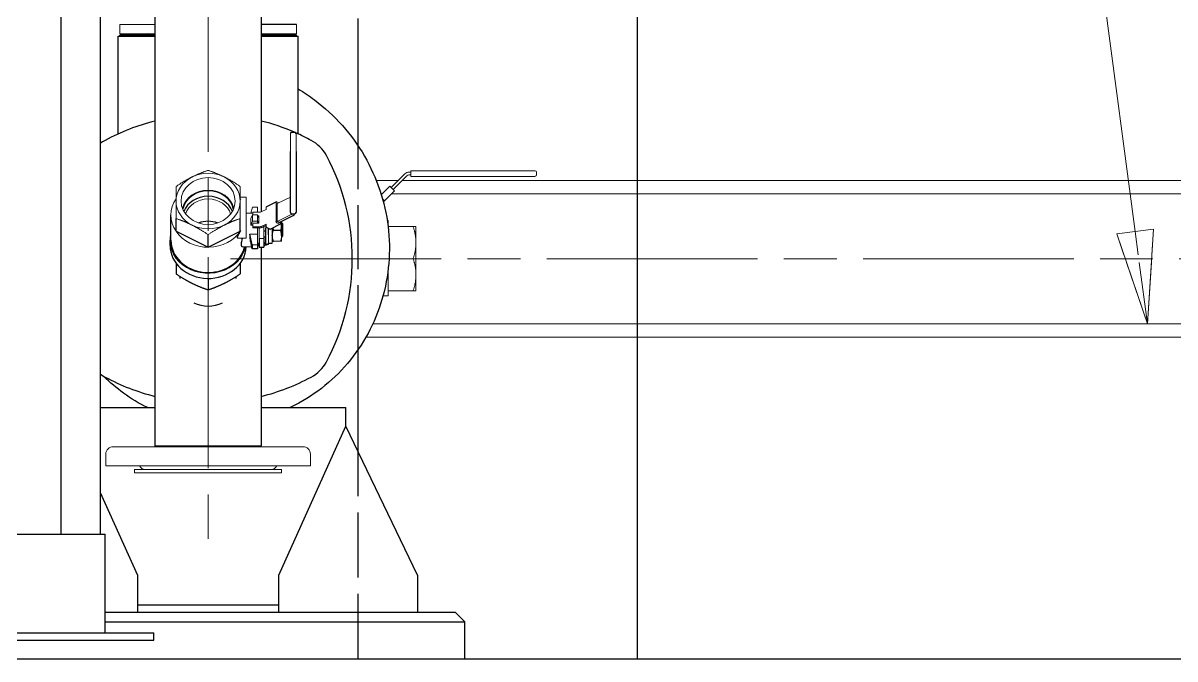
# Model space of a CAD drawing. Header units: millimetres. Extents: x 0 to 100323, y 0 to 59400.
# Drawn here: x 64007 to 67103, y 45945 to 47653 of the extents above; entities that cross this region are included whole.
import ezdxf

# ---------------------------------------------------------------- set-up
doc = ezdxf.new("R2010")
doc.units = ezdxf.units.MM
doc.header["$LTSCALE"] = 100
doc.linetypes.add('CHAIN', pattern=[0.3543, 0.2362, -0.0295, 0.0591, -0.0295])
doc.linetypes.add('DASHED', pattern=[0.2067, 0.1654, -0.0413])
for name, color, linetype, lineweight in [('Centerline', 7, 'Continuous', 18), ('Hidden', 7, 'DASHED', 25), ('Symbol', 7, 'Continuous', 18), ('Visible', 7, 'Continuous', 25)]:
    doc.layers.add(name, color=color, linetype=linetype, lineweight=lineweight)
doc.layers.add('P_Biomass (BM)', color=150, linetype='Continuous', lineweight=18, true_color=0x007fff)
doc.layers.add('P_BioMass CenterLine', color=150, linetype='CHAIN', lineweight=18, true_color=0x007fff)

# ---------------------------------------------------------------- blocks, each defined once
blk = doc.blocks.new('Balloon7')
at = {"layer": 'Symbol'}
for p, q in [((669.96, 470.937), (658.397, 558.177)), ((670.455, 471.002), (669.464, 470.871)), ((669.96, 470.937), (670.043, 470.305)), ((670.409, 470.305), (670.455, 471.002)), ((669.464, 470.871), (669.657, 470.305)), ((669.726, 470.105), (670.288, 468.458)), ((670.07, 470.105), (670.288, 468.458)), ((670.288, 468.458), (670.396, 470.105))]:
    blk.add_line(p, q, dxfattribs=at)
at = {"layer": 'Symbol', "flags": 128}
blk.add_lwpolyline([(669.464, 470.871), (670.288, 468.458), (670.455, 471.002), (669.464, 470.871)], dxfattribs=at)
at = {"layer": 'Symbol'}
blk.add_solid([(669.464, 470.871), (670.288, 468.458), (670.455, 471.002), (669.464, 470.871)], dxfattribs=at)

msp = doc.modelspace()

# ---------------------------------------------------------------- linework, layer by layer
at = {"layer": 'Centerline', "linetype": 'CHAIN', "ltscale": 23.990969}
msp.add_line((64504.5, 48724.2), (64504.5, 46268), dxfattribs=at)
at = {"layer": 'Hidden', "ltscale": 10.392127}
msp.add_line((64908, 46777.2), (64908, 47322.8), dxfattribs=at)
at = {"layer": 'Hidden', "ltscale": 10.580242}
msp.add_line((64908, 45945.5), (64908, 46500.9), dxfattribs=at)
at = {"layer": 'P_Biomass (BM)'}
for p, q in [((64361.6, 47649.2), (64267, 47649.2)), ((64267, 47649.2), (64267, 47624.2)), ((64742, 47649.2), (64742, 47624.2)), ((64647.4, 47624.2), (64742, 47624.2)), ((64725.8, 47356.4), (64725.8, 47308.7)), ((64740.8, 47308.7), (64740.8, 47356.4)), ((64996.4, 47211.7), (65033.2, 47248.6)), ((65001.7, 47206.4), (65038.6, 47243.3)), ((65043.9, 47253), (65048.9, 47253)), ((65043.9, 47245.5), (65048.9, 47245.5)), ((65048.9, 47256.7), (65377.7, 47256.7)), ((65048.9, 47256.7), (65048.9, 47253)), ((65048.9, 47245.5), (65048.9, 47253)), ((65048.9, 47245.5), (65048.9, 47241.7)), ((65383, 47256.7), (65377.7, 47256.7)), ((65386.8, 47245.5), (65386.8, 47253)), ((64956.3, 47230.8), (65015.5, 47230.8)), ((64969.9, 47192.3), (64992.8, 47215.2)), ((64995.5, 47212.6), (64992.8, 47215.2)), ((65002.5, 47205.5), (64995.5, 47212.6)), ((65026.1, 47230.8), (69433.6, 47230.8)), ((65377.7, 47241.7), (65048.9, 47241.7)), ((65377.7, 47241.7), (65383, 47241.7)), ((64590.8, 47185.9), (64607, 47185.9)), ((64607, 47178.9), (64607, 47185.9)), ((64690.4, 47168.4), (64725.8, 47186)), ((64969, 47195.1), (64972.7, 47195.1)), ((64972.9, 47182.1), (64976, 47179)), ((65005.2, 47202.8), (64978.7, 47176.3)), ((64997.4, 47195.1), (69773.4, 47195.1)), ((65005.2, 47202.8), (65002.5, 47205.5)), ((64607, 47178.9), (64607, 47096.6)), ((64619.5, 47142.5), (64623.9, 47158.9)), ((64623.9, 47158.9), (64637, 47158.9)), ((64637, 47158.9), (64637, 47145.1)), ((64660.4, 47152.5), (64649.1, 47146.9)), ((64660.4, 47152.5), (64660.4, 47157.9)), ((64686.9, 47121.4), (64686.9, 47171.2)), ((64689.5, 47173.1), (64694.8, 47170.5)), ((64690.4, 47168.4), (64690.4, 47120.7)), ((64975.1, 47179.9), (64973.9, 47178.6)), ((64978.7, 47176.3), (64975.4, 47173)), ((64976, 47179), (64978.7, 47176.3)), ((64624.7, 47142.5), (64607, 47142.5)), ((64618.9, 47128.1), (64623.9, 47138.7)), ((64618.9, 47110.8), (64623.9, 47121.4)), ((64623.9, 47138.7), (64623.9, 47121.4)), ((64623.9, 47138.7), (64637, 47138.7)), ((64623.9, 47121.4), (64637, 47121.4)), ((64640.3, 47145.1), (64624.7, 47145.1)), ((64624.7, 47145.1), (64624.7, 47138.7)), ((64637, 47138.7), (64637, 47121.4)), ((64640.3, 47135.3), (64637, 47135.3)), ((64640.3, 47132.5), (64637, 47132.5)), ((64640.3, 47115.9), (64640.3, 47135.3)), ((64690.4, 47120.7), (64727.3, 47139.2)), ((64699.3, 47115.2), (64699.3, 47119.8)), ((64988.1, 47123), (64985.8, 47123)), ((64988.1, 47108.5), (64988.1, 47123)), ((64607, 47075.6), (64607, 47096.6)), ((64624.7, 47115.9), (64624.7, 47106.1)), ((64624.7, 47115.9), (64640.3, 47115.9)), ((64640.3, 47106.1), (64624.7, 47106.1)), ((64637, 47103.6), (64637, 47086.8)), ((64642, 47103.7), (64642, 47074.4)), ((64660.4, 47113.6), (64649.1, 47107.9)), ((64654.5, 47107.1), (64654.5, 47074.4)), ((64659.5, 47109.6), (64659.5, 47102.2)), ((64660.4, 47108.1), (64660.4, 47113.6)), ((64677, 47062.5), (64677, 47102.6)), ((64689.5, 47116.8), (64696.6, 47113.3)), ((64988.1, 47108.5), (64988.1, 47105.9)), ((64988.1, 47106.7), (65055.4, 47106.7)), ((65063.1, 47106.7), (65055.4, 47106.7)), ((65063.1, 47063.6), (65063.1, 47106.7)), ((64584.8, 47075.6), (64607, 47075.6)), ((64637, 47086.8), (64616.4, 47086.8)), ((64623.1, 47057.4), (64616.4, 47086.8)), ((64637, 47057.4), (64623.1, 47057.4)), ((64637, 47086.8), (64637, 47057.4)), ((64642, 47062.5), (64637, 47062.5)), ((64654.5, 47074.4), (64642, 47074.4)), ((64667, 47062.5), (64667, 47084.5)), ((64679.7, 47067.5), (64699.3, 47067.5)), ((64702, 47067.5), (64702, 47082.5)), ((65063.1, 46977.3), (65063.1, 47063.6)), ((64622, 47052.5), (64596.6, 47052.5)), ((64990.8, 47020.5), (65055.4, 47020.5)), ((64988.1, 46990.7), (64988.1, 46920.5)), ((65063.1, 46934.2), (65063.1, 46977.3)), ((64988.1, 46934.2), (65055.4, 46934.2)), ((65055.4, 46934.2), (65063.1, 46934.2)), ((64974.4, 46920.5), (64988.1, 46920.5)), ((64947.1, 46845.8), (69740.9, 46845.8)), ((64928.6, 46810.1), (69403, 46810.1)), ((64759.5, 46515.5), (64249.5, 46515.5)), ((64647.4, 46518), (64361.6, 46518)), ((64361.6, 46515.5), (64361.6, 46518)), ((64647.4, 46515.5), (64647.4, 46518)), ((64229.5, 46464.3), (64229.5, 46495.5)), ((64779.5, 46464.3), (64779.5, 46495.5)), ((64779.5, 46464.3), (64229.5, 46464.3)), ((64702, 46454.3), (64307, 46454.3)), ((64307, 46445.5), (64307, 46454.3)), ((64702, 46445.5), (64307, 46445.5)), ((64702, 46445.5), (64702, 46454.3))]:
    msp.add_line(p, q, dxfattribs=at)
for centre, radius, start, end in [((65043.9, 47238), 15, 90, 135), ((65043.9, 47238), 7.5, 90, 135), ((65383, 47253), 3.75, 0, 90), ((65383, 47245.5), 3.75, 270, 0), ((64964.5, 47190.5), 15, 308.434, 315), ((64249.5, 46495.5), 20, 90, 180), ((64759.5, 46495.5), 20, 0, 90), ((64335.8, 46471.8), 17.5, 205.3769, 270), ((64673.3, 46471.8), 17.5, 270, 334.6231)]:
    msp.add_arc(centre, radius, start, end, dxfattribs=at)
for centre, major_axis, ratio, start_param, end_param in [((64504.5, 47175.3), (-86.3, 0), 0.866025, 4.18879, 5.235988), ((64504.5, 47175.3), (-86.3, 0), 0.866025, 5.235988, 6.283185), ((64504.5, 47175.3), (86.3, 0), 0.866025, 0, 1.047198), ((64504.5, 47137.8), (-100, 0), 0.866025, 5.752578, 8.929814), ((64504.5, 47143.2), (70.7, 0), 0.866025, 0.209162, 2.932431), ((64504.5, 47143.2), (68.5, 0), 0.866025, 0.155591, 2.986002), ((64504.5, 47126.9), (-62.5, 0), 0.866025, 3.394153, 6.030625), ((64504.5, 47175.3), (-86.3, 0), 0.866025, 0, 1.047198), ((64504.5, 47175.3), (86.3, 0), 0.866025, 5.235988, 6.283185), ((64663, 47156.6), (-1.68, 3.35), 0.612372, 0, 0.886077), ((64689.5, 47169.9), (-1.68, 3.35), 0.612372, 5.598466, 7.169262), ((64608.8, 47097.5), (-5.4, -45), 0.197595, 1.894096, 2.342282), ((64640.3, 47151.3), (-12.5, 0), 0.5, 1.570796, 2.356194), ((64689.5, 47120.1), (1.68, -3.35), 0.612372, 4.02767, 5.598466), ((64504.5, 47070), (-102.5, 0), 0.866025, 6.061871, 9.226334), ((64504.5, 47175.3), (86.3, 0), 0.866025, 4.18879, 5.235988), ((64640.3, 47112.4), (-12.5, 0), 0.5, 1.570796, 2.356194), ((64674.5, 47102.2), (-15, 0), 0.5, 5.817437, 6.283185), ((64663, 47106.8), (-1.68, 3.35), 0.612372, 0.886077, 2.456873), ((64696.6, 47116.5), (1.68, -3.35), 0.612372, 5.598466, 7.169262)]:
    msp.add_ellipse(centre, major_axis=major_axis, ratio=ratio, start_param=start_param, end_param=end_param, dxfattribs=at)
msp.add_ellipse((64504.5, 47175.3), major_axis=(72.7, 0), ratio=0.866025, dxfattribs=at)
for points, weights in [([(64504.5, 47257.7), (64481.4, 47250), (64461.4, 47240)], [1.65050105335, 1.77816775413, 1.77816775413]), ([(64547.6, 47240), (64527.6, 47250), (64504.5, 47257.7)], [1.77816775413, 1.77816775413, 1.65050105335]), ([(64461.4, 47240), (64441.4, 47230), (64418.3, 47214.6)], [1.77816775413, 1.77816775413, 1.65050105335]), ([(64418.3, 47214.6), (64418.3, 47195.3), (64418.3, 47175.3)], [1.65050105335, 1.77816775413, 1.77816775413]), ([(64590.8, 47214.6), (64567.7, 47230), (64547.6, 47240)], [1.65050105335, 1.77816775413, 1.77816775413]), ([(64590.8, 47175.3), (64590.8, 47195.3), (64590.8, 47214.6)], [1.77816775413, 1.77816775413, 1.65050105335]), ([(64418.3, 47175.3), (64418.3, 47155.3), (64418.3, 47128.3)], [1.77816775413, 1.77816775413, 1.65050105335]), ([(64590.8, 47128.3), (64590.8, 47155.3), (64590.8, 47175.3)], [1.65050105335, 1.77816775413, 1.77816775413]), ([(64418.3, 47128.3), (64441.4, 47120.6), (64461.4, 47110.6)], [1.65050105335, 1.77816775413, 1.77816775413]), ([(64547.6, 47110.6), (64567.7, 47120.6), (64590.8, 47128.3)], [1.77816775413, 1.77816775413, 1.65050105335]), ([(64461.4, 47110.6), (64481.4, 47100.6), (64504.5, 47085.2)], [1.77816775413, 1.77816775413, 1.65050105335]), ([(64504.5, 47085.2), (64527.6, 47100.6), (64547.6, 47110.6)], [1.65050105335, 1.77816775413, 1.77816775413]), ([(65055.4, 47106.7), (65063.1, 47083.6), (65063.1, 47063.6)], [1.65050105335, 1.77816775413, 1.77816775413]), ([(64679.7, 47067.5), (64677, 47075.6), (64677, 47082.5)], [1.66506350946, 1.79385662014, 1.79385662014]), ([(64699.3, 47067.5), (64702, 47075.6), (64702, 47082.5)], [1.66506350946, 1.79385662014, 1.79385662014]), ([(65063.1, 47063.6), (65063.1, 47043.6), (65055.4, 47020.5)], [1.77816775413, 1.77816775413, 1.65050105335]), ([(65055.4, 47020.5), (65063.1, 46997.3), (65063.1, 46977.3)], [1.65050105335, 1.77816775413, 1.77816775413]), ([(65063.1, 46977.3), (65063.1, 46957.3), (65055.4, 46934.2)], [1.77816775413, 1.77816775413, 1.65050105335])]:
    msp.add_rational_spline(points, weights, degree=2, dxfattribs=at)
msp.add_open_spline([(64988, 47107.3), (64988.1, 47107.7), (64988.1, 47108.1), (64988.1, 47108.5)], degree=3, dxfattribs=at)
at = {"layer": 'P_BioMass CenterLine', "ltscale": 23.990969}
msp.add_line((64564.5, 47020.5), (70244, 47020.5), dxfattribs=at)
at = {"layer": 'Visible'}
for p, q in [((65658, 45945.5), (65658, 50945.5)), ((64108.3, 49242.4), (64108.3, 46280.5)), ((64361.6, 48474.2), (64361.6, 46518)), ((64647.4, 48474.2), (64647.4, 47146.2)), ((64214.5, 48382.3), (64214.5, 46280.5)), ((64742, 47649.2), (64647.4, 47649.2)), ((64908, 47322.8), (64908, 47665.9)), ((64262.6, 47355.7), (64262.6, 47618)), ((64262.6, 47618), (64361.6, 47618)), ((64267, 47624.2), (64361.6, 47624.2)), ((64361.6, 47620.5), (64267, 47620.5)), ((64267, 47618), (64267, 47620.5)), ((64342, 47624.2), (64338.3, 47620.5)), ((64742, 47620.5), (64647.4, 47620.5)), ((64647.4, 47618), (64746.4, 47618)), ((64667, 47624.2), (64670.8, 47620.5)), ((64742, 47618), (64742, 47620.5)), ((64746.4, 47355.7), (64746.4, 47618)), ((64729.5, 47360.1), (64737, 47360.1)), ((64725.8, 47144.3), (64725.8, 47308.7)), ((64740.8, 47308.7), (64740.8, 47144.3)), ((64687.9, 47173.2), (64661.3, 47160)), ((64404.5, 47070), (64404.5, 47137.8)), ((64418.3, 47094.7), (64418.3, 47128.3)), ((64590.8, 47094.7), (64590.8, 47128.3)), ((64637, 47132.8), (64640.3, 47132.8)), ((64637, 47121.4), (64637, 47115.9)), ((64695.7, 47118.1), (64690.4, 47120.7)), ((64695.7, 47118.1), (64732.6, 47136.5)), ((64702, 47112.5), (64702, 47121.2)), ((64729.5, 47141.1), (64737, 47141.1)), ((64418.3, 47094.7), (64504.5, 47051.5)), ((64504.5, 47051.5), (64590.8, 47094.7)), ((64624.7, 47110.8), (64618.9, 47110.8)), ((64624.7, 47106.1), (64624.7, 47103.6)), ((64640.3, 47103.6), (64624.7, 47103.6)), ((64660.4, 47110), (64652.7, 47106.2)), ((64659.5, 47094.5), (64654.5, 47094.5)), ((64659.5, 47059), (64659.5, 47102.2)), ((64670.1, 47100), (64663, 47103.6)), ((64667, 47084.5), (64667, 47101.6)), ((64698.3, 47113.2), (64671.8, 47099.9)), ((64679.7, 47097.5), (64699.3, 47097.5)), ((64702, 47082.5), (64702, 47112.5)), ((64704.5, 47114.5), (64704.5, 47092.8)), ((64704.5, 47092.8), (64704.5, 47080.6)), ((64402, 47056.2), (64402, 47070)), ((64504.5, 47051.5), (64504.5, 47085.2)), ((64623.1, 47047.4), (64618.8, 47066.3)), ((64623.1, 47057.4), (64623.1, 47047.4)), ((64637, 47060.1), (64642, 47060.1)), ((64637, 47057.4), (64637, 47047.4)), ((64642, 47074.4), (64642, 47051.3)), ((64654.5, 47078.9), (64659.5, 47078.9)), ((64654.5, 47074.4), (64654.5, 47051.3)), ((64667, 47059), (64659.5, 47059)), ((64667, 47059), (64667, 47062.5)), ((64667, 47062.5), (64677, 47062.5)), ((64677, 47067.5), (64679.7, 47067.5)), ((64702, 47067.5), (64699.3, 47067.5)), ((64637, 47047.4), (64623.1, 47047.4)), ((64637, 47056.4), (64642, 47056.4)), ((64642, 47051.3), (64654.5, 47051.3)), ((64647.4, 47051.3), (64647.4, 46518)), ((64418.3, 47008.2), (64418.3, 46979.4)), ((64590.8, 47008.2), (64590.8, 46979.4)), ((64429.1, 46967.6), (64429.1, 46972.3)), ((64504.5, 46967.4), (64504.5, 46936.3)), ((64579.9, 46967.6), (64579.9, 46972.3)), ((64908, 46500.9), (64908, 46777.2)), ((64214.5, 46620.5), (64361.6, 46620.5)), ((64647.4, 46620.5), (64874.5, 46620.5)), ((64874.5, 46570.5), (64874.5, 46620.5)), ((64694.5, 46170.5), (64874.5, 46570.5)), ((65067, 46170.5), (64874.5, 46570.5)), ((64361.6, 46518), (64647.4, 46518)), ((64214.5, 46392.7), (64314.5, 46170.5)), ((63988.8, 46280.5), (64227.8, 46280.5)), ((64227.8, 46015.5), (64227.8, 46280.5)), ((64314.5, 46170.5), (64314.5, 46090.5)), ((64694.5, 46090.5), (64694.5, 46170.5)), ((65067, 46170.5), (65067, 46070.5)), ((65169.5, 46070.5), (64227.8, 46070.5)), ((64314.5, 46090.5), (64314.5, 46070.5)), ((64314.5, 46090.5), (64694.5, 46090.5)), ((64694.5, 46070.5), (64694.5, 46090.5)), ((65169.5, 46070.5), (65194.5, 46045.5)), ((64227.8, 46045.5), (65194.5, 46045.5)), ((65194.5, 45945.5), (65194.5, 46045.5)), ((63858.3, 46015.5), (64358.3, 46015.5)), ((64358.3, 45995.5), (64358.3, 46015.5)), ((63858.3, 45995.5), (64358.3, 45995.5)), ((58595.3, 45945.5), (65658, 45945.5)), ((58595.3, 45945.5), (70829.4, 45945.5))]:
    msp.add_line(p, q, dxfattribs=at)
for centre, radius, start, end in [((64504.5, 46822.5), 585.5, 104.1241, 118.2392), ((64504.5, 46822.5), 585.5, 66.674, 75.8759), ((64274.8, 47250.2), 100, 118.2392, 127.0737), ((64729.5, 47356.4), 3.75, 90, 180), ((64737, 47356.4), 3.75, 0, 90), ((64504.5, 46822.5), 585.5, 61.7608, 66.2724), ((64734.2, 47250.2), 100, 28.2392, 61.7608), ((64306.5, 47020.5), 585.5, 331.7608, 28.2392), ((64734.2, 46790.7), 100, 298.2392, 331.7608), ((64274.8, 46790.7), 100, 232.9263, 241.7608), ((64504.5, 47218.5), 585.5, 241.7608, 255.8759), ((64504.5, 47218.5), 585.5, 284.1241, 298.2392)]:
    msp.add_arc(centre, radius, start, end, dxfattribs=at)
for centre, major_axis, ratio, start_param, end_param in [((64504.5, 47128.7), (68.5, 0), 0.866025, 0.317883, 2.82371), ((64504.5, 47137.8), (100, 0), 0.866025, 0.494964, 0.530607), ((64504.5, 47067), (-62.5, 0), 0.866025, 4.28997, 5.134808), ((64729.5, 47144.3), (-3.75, 0), 0.866025, 0, 1.570796), ((64722, 47141.8), (7.5, 0), 0.5, 5.497787, 6.083184), ((64722, 47141.8), (15, 0), 0.5, 5.497787, 6.18334), ((64737, 47144.3), (3.75, 0), 0.866025, 4.712389, 6.283185), ((64640.3, 47112.4), (-17.5, 0), 0.5, 1.570796, 2.356194), ((64670.1, 47103.3), (1.68, -3.35), 0.612372, 5.598466, 6.283185), ((64504.5, 47070), (-100, 0), 0.866025, 0, 2.938119), ((64610.3, 47097.5), (-7.7, 45), 0.095309, 3.930328, 4.455858), ((64652, 47081.2), (-7.5, 0), 0.5, 1.910633, 2.484078), ((64652, 47063.9), (7.5, 0), 0.5, 5.052226, 6.283185), ((64652, 47063.9), (15, 0), 0.5, 4.879837, 5.583761), ((64504.5, 47056.2), (-102.5, 0), 0.866025, 0, 3.100744), ((64504.5, 46958.3), (75.4, 0), 0.866025, 4.178229, 5.246549)]:
    msp.add_ellipse(centre, major_axis=major_axis, ratio=ratio, start_param=start_param, end_param=end_param, dxfattribs=at)
for points, knots in [([(64746.4, 47476.7), (64761.6, 47467.6), (64776.4, 47457.6), (64817.6, 47426.6), (64842.7, 47403.5), (64887.6, 47353), (64907.6, 47325.4), (64941.3, 47267.3), (64955.2, 47236.5), (64976.5, 47173.2), (64984, 47140.3), (64992, 47074.4), (64992.6, 47040.9), (64987.2, 46975.1), (64981, 46942.4), (64962.3, 46879.4), (64949.7, 46848.8), (64918.7, 46791.4), (64900.2, 46764.2), (64858.2, 46714.7), (64834.6, 46692.1), (64783.6, 46652.6), (64755.9, 46635.5), (64726.1, 46621.2), (64725.3, 46620.8), (64724.5, 46620.5)], [1.961868, 1.961868, 1.961868, 1.961868, 4.087766, 4.087766, 8.151415, 8.151415, 12.193232, 12.193232, 16.212967, 16.212967, 20.210372, 20.210372, 24.185194, 24.185194, 28.137172, 28.137172, 32.066035, 32.066035, 35.971506, 35.971506, 39.8533, 39.8533, 43.711121, 43.711121, 43.819125, 43.819125, 43.819125, 43.819125]), ([(64584.8, 47075.6), (64584.6, 47075.6), (64584.3, 47075.7), (64583.6, 47076), (64583.4, 47076.6), (64583.4, 47078.4), (64583.6, 47079.6), (64584.7, 47082.4), (64585.4, 47084), (64587.1, 47087.4), (64588.2, 47089.3), (64590.4, 47093.2), (64591.5, 47095), (64592.5, 47096.6)], [-2.100869, -2.100869, -2.100869, -2.100869, -2.023546, -2.023546, -1.811906, -1.811906, -1.600265, -1.600265, -1.388625, -1.388625, -1.137758, -1.137758, -0.886891, -0.886891, -0.886891, -0.886891]), ([(64593.8, 47058.6), (64593.8, 47060), (64594, 47061.7), (64594.5, 47065.6), (64595, 47067.9), (64595.9, 47072), (64596.3, 47073.8), (64596.8, 47075.6)], [-11.0232652, -11.0232652, -11.0232652, -11.0232652, -10.6784958, -10.6784958, -10.3337263, -10.3337263, -10.0842942, -10.0842942, -10.0842942, -10.0842942]), ([(64596.6, 47052.5), (64596.2, 47052.5), (64595.8, 47052.7), (64595, 47053.3), (64594.5, 47054), (64594, 47055.9), (64593.8, 47057.1), (64593.8, 47058.6)], [-0.9116263, -0.9116263, -0.9116263, -0.9116263, -0.6895389, -0.6895389, -0.3447694, -0.3447694, 0, 0, 0, 0]), ([(64342, 46620.5), (64319.3, 46631.4), (64297.5, 46644.5), (64258.4, 46672.7), (64240.8, 46687.9), (64224.6, 46704.3)], [59.608607, 59.608607, 59.608607, 59.608607, 62.62964, 62.62964, 65.395736, 65.395736, 65.395736, 65.395736])]:
    msp.add_open_spline(points, degree=3, knots=knots, dxfattribs=at)
for points, weights in [([(64701.2, 47120.8), (64702, 47116.6), (64702, 47112.5)], [1.75070824969, 1.79385662014, 1.79385662014]), ([(64677, 47082.5), (64677, 47089.5), (64679.7, 47097.5)], [1.79385662014, 1.79385662014, 1.66506350946]), ([(64678.1, 47103.1), (64678.7, 47100.4), (64679.7, 47097.5)], [1.73845394875, 1.70938483557, 1.66506350946]), ([(64702, 47112.5), (64702, 47105.6), (64699.3, 47097.5)], [1.79385662014, 1.79385662014, 1.66506350946]), ([(64702, 47082.5), (64702, 47089.5), (64699.3, 47097.5)], [1.79385662014, 1.79385662014, 1.66506350946]), ([(64702, 47116.2), (64703.4, 47115.3), (64704.5, 47114.5)], [1.14874156311, 1.12552357002, 1.09389498572]), ([(64704.5, 47092.8), (64703.4, 47093.6), (64702, 47094.5)], [1.09389498572, 1.12552357002, 1.14874156311]), ([(64702, 47078.9), (64703.4, 47079.8), (64704.5, 47080.6)], [1.14874156311, 1.12552357002, 1.09389498572]), ([(64461.4, 46954), (64441.4, 46964), (64418.3, 46979.4)], [1.77816775413, 1.77816775413, 1.65050105335]), ([(64590.8, 46979.4), (64567.7, 46964), (64547.6, 46954)], [1.65050105335, 1.77816775413, 1.77816775413]), ([(64504.5, 46936.3), (64481.4, 46944), (64461.4, 46954)], [1.65050105335, 1.77816775413, 1.77816775413]), ([(64547.6, 46954), (64527.6, 46944), (64504.5, 46936.3)], [1.77816775413, 1.77816775413, 1.65050105335])]:
    msp.add_rational_spline(points, weights, degree=2, dxfattribs=at)

# ---------------------------------------------------------------- block references
at = {"layer": 'Symbol', "xscale": 100, "yscale": 100, "zscale": 100}
msp.add_blockref('Balloon7', (0, 0), dxfattribs=at)

doc.saveas('drawing.dxf')
